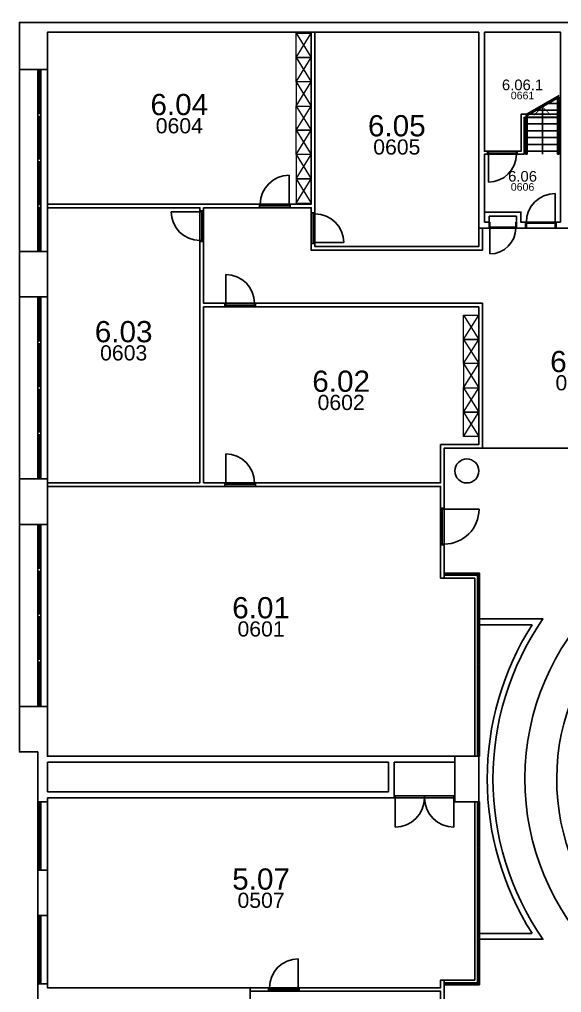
# Model space of a CAD drawing. Header units: millimetres. Extents: x -3070 to 46890, y -11671 to 43799.
# Drawn here: x -3070 to 14800, y 11709 to 43799 of the extents above; entities that cross this region are included whole.
import ezdxf
from ezdxf.enums import TextEntityAlignment as Align

# ---------------------------------------------------------------- set-up
doc = ezdxf.new("R2010")
doc.units = ezdxf.units.MM
doc.linetypes.add('HIDDEN', pattern=[0.375, 0.25, -0.125])
for name, color, linetype in [('T-020---V_LOKAALNAAM', 2, 'Continuous'), ('T-020---V_LOKAALNUMMER', 7, 'Continuous'), ('T-025---V_POLYGOON_BUITENOMTREK', 7, 'Continuous'), ('T-026---V_POLYGOON_LOKAAL', 7, 'Continuous'), ('T-20----B_Wanden', 12, 'Continuous'), ('T-223---B_LICHTEWANDEN', 5, 'Continuous'), ('T-24----B_Trappen', 2, 'Continuous'), ('T-28----B_Kolommen', 4, 'Continuous'), ('T-282---B_DRAAGSTR_PROJECTIE', 7, 'HIDDEN'), ('T-31----B_BUITENSCHRIJNWERK', 2, 'Continuous'), ('T-32----B_BINNENSCHRIJNWERK', 2, 'Continuous'), ('T-328---B_Binnentablet', 3, 'Continuous'), ('T-8-----B_MEUBILAIR', 6, 'Continuous')]:
    doc.layers.add(name, color=color, linetype=linetype)
doc.styles.add('S1-100_H2.5', font='arial.ttf', dxfattribs={"height": 250})
doc.styles.add('S1-100_H3.5', font='arial.ttf', dxfattribs={"height": 350})
doc.styles.add('S1-100_H5', font='arial.ttf', dxfattribs={"height": 500})
doc.styles.add('S1-100_H7', font='arial.ttf', dxfattribs={"height": 700})

msp = doc.modelspace()

# ---------------------------------------------------------------- linework, layer by layer
at = {"layer": 'T-025---V_POLYGOON_BUITENOMTREK'}
msp.add_lwpolyline([(31739.99999999996, -150.9289301387034), (31739.99999999997, -6300.928930138722), (28589.99999999997, -6300.928930138722), (28589.99999999997, -5400.928930138693), (22590, -5400.928930138693), (22590.00000000003, -6300.928930138722), (-2470, -6300.928930138707), (-2470, 19644.07106986131), (-3070, 19644.07106986131), (-3070, 43699.07106986129), (22399.99999999998, 43699.07106986131), (22399.99999999998, 43799.07106986133), (46890, 43799.07106986131), (46890.00000000002, 17999.07106986126), (45989.99999999997, 17999.07106986129), (45989.99999999997, 11999.07106986132), (46890.00000000002, 11999.07106986132), (46890, 8849.07106986131), (40740, 8849.071069861278, -0.4142135623730959)], format="xyb", close=True, dxfattribs=at)
at = {"layer": 'T-026---V_POLYGOON_LOKAAL'}
for points in [[(6550, 37709.0710698613), (-2150.000000000015, 37709.0710698613), (-2150.000000000015, 43379.07106986128), (6550, 43379.07106986128)], [(12070.00000000001, 36309.07106986128), (6670.000000000015, 36309.07106986128), (6670.000000000015, 43379.07106986128), (12070.00000000001, 43379.07106986128)], [(12260.00000000001, 43379.07106986128), (14770.00000000001, 43379.07106986128), (14770.00000000001, 40671.33604294232), (13464.99999999998, 40671.33604294232), (13464.99999999998, 39454.07106986129), (12260, 39454.07106986129)], [(14770, 37109.07106986131), (13459.99999999998, 37109.07106986131), (13459.99999999998, 37449.07106986131), (12260, 37449.07106986131), (12260, 39354.07106986129), (13564.99999999998, 39354.07106986129), (13564.99999999998, 40571.33604294231), (14770, 40571.33604294231)], [(12189.99999999998, 29659.07106986131), (12189.99999999997, 34439.07106986127), (2999.999999999971, 34439.07106986124), (2999.999999999957, 37589.0710698613), (6550.000000000014, 37589.0710698613), (6550, 36189.07106986127), (12189.99999999997, 36189.07106986128), (12190, 36919.07106986131), (17180, 36919.07106986132), (17180, 38244.07106986133), (19615, 38244.07106986133), (19615, 36919.07106986133), (21225, 36919.07106986133), (21225, 29304.07106986131), (21090, 29304.07106986131), (21090, 28684.07106986131), (16559.99999999997, 28684.07106986131), (16559.99999999997, 29659.07106986135)], [(-2150.000000000015, 28519.0710698613), (2879.999999999986, 28519.0710698613), (2879.999999999986, 37589.0710698613), (-2150.000000000015, 37589.0710698613)], [(3000.000000000015, 28519.0710698613), (10810, 28519.0710698613), (10809.99999999995, 29779.07106986131), (12070.00000000001, 29779.07106986131), (12070.00000000001, 34319.07106986128), (3000.000000000015, 34319.07106986128)], [(-2150, 28399.0710698613), (10810, 28399.0710698613), (10810, 25379.07106986131), (11940, 25379.0710698613), (11940.00000000003, 19499.07106986129), (-2150, 19499.07106986132)], [(-2149.999999999986, 18134.07106986132), (11284.99999999995, 18134.07106986132), (11284.99999999995, 17999.0710698613), (11940.00000000003, 17999.0710698613), (11940.00000000003, 12119.07106986131), (10810, 12119.0710698613), (10809.99999999998, 11869.07106986122), (-2149.999999999986, 11869.0710698613)], [(4540.000000000015, 11749.07106986131), (10810, 11749.07106986122), (10810, 9099.07106986131), (6549.999999999956, 9099.07106986131), (6549.999999999972, -90.92893013870344), (3000.000000000015, -90.92893013869616), (3000.000000000015, 2789.071069861297), (4799.999999999985, 2789.071069861304), (4799.999999999985, 9099.071069861304), (4540.000000000015, 9099.071069861304)]]:
    msp.add_lwpolyline(points, close=True, dxfattribs=at)
for points in [[(16559.99999999997, 29659.07106986135), (10929.99999999995, 29659.07106986131), (10930, 25534.07106986131), (12095, 25534.0710698613), (12095, 24029.0710698613), (14184.17868546337, 24029.07106985058, 0.311397478308075), (14184.17868546297, 13469.07106987232), (12095, 13469.07106986131), (12095, 11964.07106986131), (10930, 11964.0710698613), (10929.99999999995, 7839.071069861295)], [(21940, 25948.37659192383, -287.9895827890646), (21840, 25949.07106986131)]]:
    msp.add_lwpolyline(points, format="xyb", dxfattribs=at)
at = {"layer": 'T-20----B_Wanden'}
for p, q in [((-3070, 42149.0710698613), (-3070, 43699.07106986129)), ((-3070, 43699.07106986129), (22399.99999999998, 43699.0710698613)), ((-2149.999999999986, 42149.0710698613), (-2150.000000000015, 43379.07106986128)), ((-2150.000000000015, 43379.07106986128), (12070.00000000001, 43379.07106986128)), ((12070.00000000001, 43379.07106986128), (12070, 36919.07106986131)), ((12260.00000000001, 43379.07106986128), (14770.00000000001, 43379.07106986128)), ((12260.00000000001, 43379.07106986128), (12260, 39454.07106986129)), ((14770.00000000001, 43379.07106986128), (14770, 37109.07106986131)), ((13464.99999999998, 40513.60101602336), (13464.99999999998, 39454.07106986129)), ((13564.99999999998, 40571.33604294231), (13564.99999999998, 39354.07106986129)), ((12260, 39354.07106986129), (12260, 37109.0710698613)), ((12070, 36919.07106986131), (12410, 36919.07106986131)), ((12260, 37109.0710698613), (12410, 37109.0710698613)), ((14619.99999999998, 37109.07106986131), (14769.99999999998, 37109.07106986131)), ((14619.99999999998, 36919.07106986131), (14960, 36919.07106986134)), ((-3070, 34649.0710698613), (-3070, 36149.07106986131)), ((-3070, 36149.07106986131), (-2150, 36149.07106986131)), ((-2149.999999999986, 34649.0710698613), (-2150, 36149.07106986131)), ((-3070, 27149.0710698613), (-3070, 28649.07106986131)), ((-3070, 28649.07106986131), (-2150, 28649.07106986131)), ((-2149.999999999986, 27149.0710698613), (-2150, 28649.07106986131)), ((-3070, 19644.0710698613), (-3070, 21144.0710698613)), ((-3070, 21144.0710698613), (-2150, 21144.0710698613)), ((-2150, 19499.07106986132), (-2150, 21144.0710698613)), ((11284.99999999995, 19309.0710698613), (11284.99999999995, 19499.0710698613)), ((-2470, 17999.0710698613), (-2149.999999999986, 17999.07106986131)), ((-2149.999999999986, 17999.07106986131), (-2149.999999999986, 18134.07106986132)), ((-2470, 15749.0710698613), (-2149.999999999986, 15749.07106986131)), ((-2470, 14249.0710698613), (-2470, 15749.0710698613)), ((-2149.999999999986, 14249.07106986131), (-2149.999999999986, 15749.07106986131)), ((-2470, 14249.0710698613), (-2149.999999999986, 14249.07106986131)), ((-2470, 11999.0710698613), (-2149.999999999986, 11999.07106986131)), ((-2470, 8849.071069861302), (-2470, 11999.0710698613)), ((-2149.999999999986, 11869.0710698613), (-2149.999999999986, 11999.07106986131)), ((-2149.999999999986, 11869.0710698613), (4540.000000000015, 11869.0710698613)), ((4540.000000000015, 11529.07106986129), (4540, 11869.0710698613))]:
    msp.add_line(p, q, dxfattribs=at)
at = {"layer": 'T-20----B_Wanden', "linetype": 'Continuous'}
for p, q in [((-2149.999999999986, 42149.0710698613), (-3070, 42149.0710698613)), ((12360, 39454.0710698613), (12260, 39454.07106986129)), ((12360, 39354.07106986129), (12260, 39354.07106986129)), ((12360, 39454.07106986129), (12360, 39354.07106986129)), ((13464.99999999998, 39454.07106986129), (13340, 39454.0710698613)), ((13340, 39354.07106986129), (13340, 39454.07106986129)), ((13564.99999999998, 39354.07106986129), (13340, 39354.07106986129)), ((13459.99999999998, 37449.07106986131), (12260, 37449.07106986131)), ((12410, 37309.07106986131), (13319.99999999998, 37309.07106986131)), ((12410, 37109.07106986131), (12410, 37309.07106986131)), ((13319.99999999998, 37309.07106986131), (13319.99999999998, 37109.07106986131)), ((13459.99999999998, 37449.07106986131), (13459.99999999998, 37109.07106986131)), ((12410, 37109.07106986131), (12410, 36919.07106986131)), ((13319.99999999998, 36919.07106986131), (13319.99999999998, 37109.07106986131)), ((13609.99999999998, 36919.07106986131), (13319.99999999998, 36919.07106986131)), ((13459.99999999998, 37109.0710698613), (13609.99999999998, 37109.07106986131)), ((13609.99999999998, 37109.07106986131), (13609.99999999998, 36919.07106986131)), ((14619.99999999998, 36919.07106986131), (14619.99999999998, 37109.07106986131)), ((-2149.999999999986, 34649.0710698613), (-3070, 34649.0710698613)), ((-2149.999999999986, 27149.0710698613), (-3070, 27149.0710698613)), ((-2470, 19644.0710698613), (-3070, 19644.0710698613)), ((-2470, 17999.0710698613), (-2470, 19644.0710698613)), ((-2150, 19499.07106986132), (11284.99999999995, 19499.0710698613)), ((-2149.999999999986, 18324.0710698613), (-2150, 19309.07106986132)), ((-2150, 19309.07106986132), (9094.999999999956, 19309.07106986131)), ((9094.999999999987, 18324.07106986129), (9094.999999999956, 19309.0710698613)), ((9284.999999999984, 18134.07106986129), (9284.999999999956, 19309.0710698613)), ((9284.999999999956, 19309.07106986131), (11284.99999999995, 19309.0710698613)), ((-2149.999999999986, 18324.0710698613), (9094.999999999987, 18324.07106986129)), ((-2149.999999999986, 18134.07106986132), (9284.999999999984, 18134.07106986129))]:
    msp.add_line(p, q, dxfattribs=at)
at = {"layer": 'T-20----B_Wanden', "color": 9, "linetype": 'Continuous'}
for p, q in [((12095, 24029.0710698613), (14184.17868547077, 24029.0710698613)), ((12095, 23839.0710698613), (13830.50563393668, 23839.0710698613)), ((12095, 13659.07106986129), (13830.50563393668, 13659.07106986129)), ((12095, 13469.07106986129), (14184.17868547077, 13469.07106986129))]:
    msp.add_line(p, q, dxfattribs=at)
at = {"layer": 'T-20----B_Wanden', "color": 9}
for p, q in [((12095, 24029.0710698613), (12095, 23839.0710698613)), ((12095, 13659.07106986129), (12095, 13469.07106986129))]:
    msp.add_line(p, q, dxfattribs=at)
at = {"layer": 'T-20----B_Wanden', "color": 9, "linetype": 'Continuous'}
for radius, start, end in [(7200, 90, 89.20419969790588), (9490, 147.5642131064034, 212.4000283744693), (9300, 145.4070863226437, 214.5929136773562)]:
    msp.add_arc((21840, 18749.0710698613), radius, start, end, dxfattribs=at)
at = {"layer": 'T-223---B_LICHTEWANDEN'}
for points in [[(6669.999999999986, 37419.07106986128), (6550.000000000014, 37419.07106986128), (6550.000000000014, 37589.0710698613), (5850.000000000015, 37589.0710698613), (5850.000000000015, 37709.0710698613), (6550, 37709.0710698613), (6550.000000000014, 43379.07106986128), (6670.000000000015, 43379.07106986128)], [(2879.999999999986, 37489.0710698613), (2879.999999999986, 37589.0710698613), (-2150, 37589.0710698613), (-2150, 37709.0710698613), (4840.000000000029, 37709.0710698613), (4840.000000000014, 37589.0710698613), (3000.000000000015, 37589.0710698613), (2999.999999999986, 37489.07106986131)], [(10930, 26469.07106986131), (10809.99999999998, 26469.07106986131), (10810, 25379.07106986131), (10930, 25379.0710698613)], [(4540.000000000015, 11869.0710698613), (4540.000000000015, 11749.0710698613), (5140, 11749.0710698613), (5140, 11869.0710698613)]]:
    msp.add_lwpolyline(points, close=True, dxfattribs=at)
for points in [[(12070, 36919.07106986131), (12070.00000000001, 36309.07106986128), (6670, 36309.07106986128), (6669.999999999986, 36409.07106986128), (6550, 36409.07106986128), (6550, 36189.0710698613), (12190, 36189.07106986128)], [(12070, 36919.07106986131), (12190, 36919.07106986131), (12190, 36189.07106986128)], [(-2150, 28399.0710698613), (3699.999999999957, 28399.07106986128), (3699.999999999957, 28519.07106986128), (3000.000000000015, 28519.0710698613), (2999.999999999957, 34319.0710698613), (3699.999999999957, 34319.0710698613), (3699.999999999957, 34439.07106986128), (2999.999999999957, 34439.07106986128), (2999.999999999986, 36479.07106986131)], [(2999.999999999957, 36479.07106986131), (2879.999999999986, 36479.07106986131), (2880, 28519.0710698613), (-2150.000000000015, 28519.0710698613), (-2150, 28399.0710698613)], [(4709.999999999956, 34319.07106986128), (4709.999999999956, 34439.07106986128), (12190, 34439.07106986128), (12189.99999999998, 29659.07106986131), (10929.99999999995, 29659.07106986131), (10929.99999999998, 27679.07106986131), (10809.99999999998, 27679.07106986131), (10810, 28399.0710698613)], [(10810, 28399.0710698613), (4709.999999999956, 28399.07106986128), (4709.999999999956, 28519.07106986128), (10810, 28519.0710698613), (10809.99999999995, 29779.07106986131), (12069.99999999995, 29779.07106986131), (12070.00000000001, 34319.07106986128), (4709.999999999956, 34319.0710698613)], [(10809.99999999998, 11749.07106986122), (6150, 11749.0710698613), (6150, 11869.0710698613), (10809.99999999998, 11869.07106986122), (10810, 12119.0710698613), (10930, 12119.07106986131), (10930, 11029.07106986131)], [(10810, 11749.07106986122), (10809.99999999998, 11029.0710698613), (10930, 11029.0710698613)]]:
    msp.add_lwpolyline(points, dxfattribs=at)
at = {"layer": 'T-24----B_Trappen'}
for p, q in [((13615.00000000001, 40657.93858332076), (14720.00000000001, 41295.9106307753)), ((13615.00000000001, 40600.20355640182), (14720.00000000001, 41238.17560385635)), ((14670, 41209.30809039687), (14670, 39354.07106986129)), ((14720.00000000001, 41238.17560385633), (14720, 39354.07106986129)), ((13968.10889132457, 40804.07106986129), (14670, 40804.07106986129)), ((14167.5, 39354.07106986129), (14167.5, 40919.18958012906)), ((14357.82032302758, 41029.07106986129), (14670, 41029.07106986129)), ((13665, 40579.07106986129), (14670, 40579.07106986129)), ((13665, 40354.07106986129), (14670, 40354.07106986129)), ((13665, 40129.07106986129), (14670, 40129.07106986129)), ((13665, 39904.07106986129), (14670, 39904.07106986129)), ((13665, 39679.07106986129), (14670, 39679.07106986129)), ((13615, 39354.07106986129), (13665, 39354.07106986129)), ((13665, 39454.07106986129), (14670, 39454.07106986129)), ((14670, 39354.07106986129), (14720, 39354.07106986129))]:
    msp.add_line(p, q, dxfattribs=at)
at = {"layer": 'T-24----B_Trappen', "const_width": 25}
msp.add_lwpolyline([(14450.34271247462, 40636.34686765447), (14167.5, 40919.18958012907), (13884.65728752539, 40636.34686765447)], dxfattribs=at)
at = {"layer": 'T-24----B_Trappen'}
for points in [[(13615, 39354.07106986129), (13615.00000000001, 40600.20355640182)], [(13665, 39354.07106986129), (13665, 40629.07106986129)]]:
    msp.add_lwpolyline(points, dxfattribs=at)
msp.add_arc((21840, 18749.0710698613), 8250, 90, 89.3054886957717, dxfattribs=at)
at = {"layer": 'T-28----B_Kolommen'}
msp.add_lwpolyline([(11284.99999999995, 19499.0710698613), (12074.99999999996, 19499.0710698613), (12074.99999999996, 17999.0710698613), (11284.99999999995, 17999.0710698613)], close=True, dxfattribs=at)
msp.add_circle((11679.99999999995, 28909.07106986133), 395, dxfattribs=at)
at = {"layer": 'T-282---B_DRAAGSTR_PROJECTIE'}
for p, q in [((-3070, 42149.0710698613), (-3070, 36149.07106986131)), ((-2150.000000000131, 42149.07106986127), (-2150.000000000015, 36149.0710698613)), ((-3070, 34649.0710698613), (-3070, 28649.07106986131)), ((-2150.000000000131, 34649.07106986127), (-2150.000000000015, 28649.0710698613)), ((-3070, 27149.0710698613), (-3070, 21144.0710698613)), ((-2150.000000000131, 27149.07106986124), (-2150.000000000015, 21149.07106986127)), ((-2150.000000000102, 17999.07106986127), (-2149.999999999884, 15749.07106986127)), ((-2150.000000000102, 14249.0710698613), (-2149.999999999884, 11999.0710698613))]:
    msp.add_line(p, q, dxfattribs=at)
at = {"layer": 'T-31----B_BUITENSCHRIJNWERK', "color": 1}
for p, q in [((-2470.000000000131, 40699.07106986131), (-2470.000000000131, 42099.0710698613)), ((-2370.000000000131, 40699.07106986131), (-2370.000000000131, 42099.0710698613)), ((-2470.000000000131, 39199.0710698613), (-2470.000000000131, 40599.07106986128)), ((-2370.000000000131, 39199.0710698613), (-2370.000000000131, 40599.07106986128)), ((-2470.000000000131, 37699.07106986133), (-2470.000000000131, 39099.07106986131)), ((-2370.000000000131, 37699.07106986133), (-2370.000000000131, 39099.07106986131)), ((-2470.000000000131, 36199.07106986131), (-2470.000000000131, 37599.0710698613)), ((-2370.000000000131, 36199.07106986131), (-2370.000000000131, 37599.0710698613)), ((-2470.000000000131, 33199.07106986131), (-2470.000000000131, 34599.0710698613)), ((-2370.000000000131, 33199.07106986131), (-2370.000000000131, 34599.0710698613)), ((-2470.000000000131, 31699.0710698613), (-2470.000000000131, 33099.07106986128)), ((-2370.000000000131, 31699.0710698613), (-2370.000000000131, 33099.07106986128)), ((-2470.000000000131, 30199.07106986133), (-2470.000000000131, 31599.07106986131)), ((-2370.000000000131, 30199.07106986133), (-2370.000000000131, 31599.07106986131)), ((-2470.000000000131, 28699.07106986131), (-2470.000000000131, 30099.0710698613)), ((-2370.000000000131, 28699.07106986131), (-2370.000000000131, 30099.0710698613)), ((-2470.000000000131, 25699.07106986132), (-2470.000000000131, 27099.0710698613)), ((-2370.000000000131, 25699.07106986132), (-2370.000000000131, 27099.0710698613)), ((-2470.000000000131, 24199.0710698613), (-2470.000000000131, 25599.07106986129)), ((-2370.000000000131, 24199.0710698613), (-2370.000000000131, 25599.07106986129)), ((-2470.000000000131, 22699.07106986133), (-2470.000000000131, 24099.07106986132)), ((-2370.000000000131, 22699.07106986133), (-2370.000000000131, 24099.07106986132)), ((-2470.000000000131, 21199.07106986132), (-2470.000000000131, 22599.0710698613)), ((-2370.000000000131, 21199.07106986132), (-2370.000000000131, 22599.0710698613)), ((-2470.000000000102, 17949.0710698613), (-2470.000000000102, 15799.0710698613)), ((-2370.000000000102, 17949.0710698613), (-2370.000000000102, 15799.0710698613)), ((-2470.000000000102, 14199.07106986133), (-2470.000000000104, 12049.07106986133)), ((-2370.000000000102, 14199.07106986133), (-2370.000000000104, 12049.07106986133))]:
    msp.add_line(p, q, dxfattribs=at)
at = {"layer": 'T-31----B_BUITENSCHRIJNWERK'}
for p, q in [((-2420.000000000131, 40699.07106986131), (-2420.000000000131, 42099.0710698613)), ((-2420.000000000131, 39199.0710698613), (-2420.000000000131, 40599.07106986128)), ((-2420.000000000131, 37699.07106986133), (-2420.000000000131, 39099.07106986131)), ((-2420.000000000131, 36199.07106986131), (-2420.000000000131, 37599.0710698613)), ((-2420.000000000131, 33199.07106986131), (-2420.000000000131, 34599.0710698613)), ((-2420.000000000131, 31699.0710698613), (-2420.000000000131, 33099.07106986128)), ((-2420.000000000131, 30199.07106986133), (-2420.000000000131, 31599.07106986131)), ((-2420.000000000131, 28699.07106986131), (-2420.000000000131, 30099.0710698613)), ((-2420.000000000131, 25699.07106986132), (-2420.000000000131, 27099.0710698613)), ((-2420.000000000131, 24199.0710698613), (-2420.000000000131, 25599.07106986129)), ((-2420.000000000131, 22699.07106986133), (-2420.000000000131, 24099.07106986132)), ((-2420.000000000131, 21199.07106986132), (-2420.000000000131, 22599.0710698613)), ((-2420.000000000102, 17949.0710698613), (-2420.000000000102, 15799.0710698613)), ((-2420.000000000102, 14199.07106986133), (-2420.000000000104, 12049.07106986133))]:
    msp.add_line(p, q, dxfattribs=at)
for points in [[(-2370.000000000131, 42099.07106986131), (-2370.000000000131, 42149.07106986127), (-2470.000000000131, 42149.07106986127), (-2470.000000000131, 42099.07106986131)], [(-2370.000000000131, 40599.07106986131), (-2370.000000000131, 40699.07106986131), (-2470.000000000131, 40699.07106986131), (-2470.000000000131, 40599.07106986131)], [(-2370.000000000131, 39099.0710698613), (-2370.000000000131, 39199.0710698613), (-2470.000000000131, 39199.0710698613), (-2470.000000000131, 39099.0710698613)], [(-2370.000000000131, 37599.0710698613), (-2370.000000000131, 37699.07106986133), (-2470.000000000131, 37699.07106986133), (-2470.000000000131, 37599.0710698613)], [(-2370.000000000131, 36149.0710698613), (-2370.000000000131, 36199.07106986131), (-2470.000000000131, 36199.07106986131), (-2470.000000000131, 36149.0710698613)], [(-2370.000000000131, 34599.07106986131), (-2370.000000000131, 34649.07106986127), (-2470.000000000131, 34649.07106986127), (-2470.000000000131, 34599.07106986131)], [(-2370.000000000131, 33099.07106986131), (-2370.000000000131, 33199.07106986131), (-2470.000000000131, 33199.07106986131), (-2470.000000000131, 33099.07106986131)], [(-2370.000000000131, 31599.0710698613), (-2370.000000000131, 31699.0710698613), (-2470.000000000131, 31699.0710698613), (-2470.000000000131, 31599.0710698613)], [(-2370.000000000131, 30099.0710698613), (-2370.000000000131, 30199.07106986133), (-2470.000000000131, 30199.07106986133), (-2470.000000000131, 30099.0710698613)], [(-2370.000000000131, 28649.0710698613), (-2370.000000000131, 28699.07106986131), (-2470.000000000131, 28699.07106986131), (-2470.000000000131, 28649.0710698613)], [(-2370.000000000131, 27099.07106986132), (-2370.000000000131, 27149.07106986127), (-2470.000000000131, 27149.07106986127), (-2470.000000000131, 27099.07106986132)], [(-2370.000000000131, 25599.07106986132), (-2370.000000000131, 25699.07106986132), (-2470.000000000131, 25699.07106986132), (-2470.000000000131, 25599.07106986132)], [(-2370.000000000131, 24099.0710698613), (-2370.000000000131, 24199.0710698613), (-2470.000000000131, 24199.0710698613), (-2470.000000000131, 24099.0710698613)], [(-2370.000000000131, 22599.0710698613), (-2370.000000000131, 22699.07106986133), (-2470.000000000131, 22699.07106986133), (-2470.000000000131, 22599.0710698613)], [(-2370.000000000131, 21149.0710698613), (-2370.000000000131, 21199.07106986132), (-2470.000000000131, 21199.07106986132), (-2470.000000000131, 21149.0710698613)], [(-2470.000000000102, 17999.0710698613), (-2470.000000000102, 17949.0710698613), (-2370.000000000102, 17949.0710698613), (-2370.000000000102, 17999.0710698613)], [(-2470.000000000102, 15799.0710698613), (-2470, 15749.0710698613), (-2369.999999999996, 15749.0710698613), (-2370.000000000102, 15799.0710698613)], [(-2470.000000000102, 14249.07106986133), (-2470.000000000102, 14199.07106986133), (-2370.000000000102, 14199.07106986133), (-2370.000000000102, 14249.07106986133)], [(-2470.000000000104, 12049.0710698613), (-2470.000000000002, 11999.07106986133), (-2369.999999999998, 11999.07106986133), (-2370.000000000104, 12049.0710698613)]]:
    msp.add_lwpolyline(points, close=True, dxfattribs=at)
at = {"layer": 'T-32----B_BINNENSCHRIJNWERK', "linetype": 'Continuous'}
for p, q in [((12390, 39454.07106986129), (12390, 39354.07106986129)), ((12390, 39385.7377364613), (13310, 39385.7377364613)), ((13310, 39354.07106986129), (12390, 39354.07106986129)), ((12390, 39354.07106986129), (12390, 38434.07106986129)), ((13310, 39354.07106986129), (13310, 39454.07106986129)), ((14590, 38059.07106986133), (14590, 37109.07106986131)), ((12439.99999999997, 37109.07106986132), (12439.99999999997, 36919.07106986132)), ((12439.99999999997, 36950.73773646133), (13289.99999999997, 36950.73773646133)), ((13289.99999999997, 36919.07106986132), (12439.99999999997, 36919.07106986132)), ((12439.99999999997, 36919.07106986132), (12439.99999999997, 36069.07106986132)), ((13289.99999999997, 36919.07106986132), (13289.99999999997, 37109.07106986132)), ((13639.99999999998, 37109.07106986131), (14590, 37109.07106986131)), ((13639.99999999998, 37109.07106986131), (13639.99999999998, 36919.07106986131)), ((14590, 37077.4044032613), (13639.99999999998, 37077.4044032613)), ((14590, 36919.07106986131), (14590, 37109.07106986131))]:
    msp.add_line(p, q, dxfattribs=at)
at = {"layer": 'T-32----B_BINNENSCHRIJNWERK'}
for p, q in [((5820, 37709.0710698612), (5820, 38659.07106986119)), ((5820.000000000014, 37709.0710698612), (4870.000000000015, 37709.0710698612)), ((4870.000000000015, 37649.07106986124), (4870.000000000015, 37709.0710698612)), ((5820.000000000014, 37649.07106986124), (4870.000000000015, 37649.07106986124)), ((5820.000000000014, 37649.07106986124), (5820.000000000014, 37709.0710698612)), ((2880.000000000015, 37459.07106986124), (1930.000000000029, 37459.07106986124)), ((2880.000000000015, 37459.07106986125), (2880.000000000015, 36509.07106986124)), ((2939.999999999957, 37459.07106986125), (2880.000000000015, 37459.07106986125)), ((2939.999999999957, 37459.07106986125), (2939.999999999957, 36509.07106986124)), ((6610.000000000075, 36439.07106986134), (6610.000000000075, 37389.07106986134)), ((6610.000000000075, 37389.07106986134), (6670.000000000015, 37389.07106986134)), ((6670.000000000015, 36439.07106986134), (6670.000000000015, 37389.07106986134)), ((2939.999999999957, 36509.07106986124), (2880.000000000015, 36509.07106986124)), ((6610.000000000075, 36439.07106986134), (6670.000000000015, 36439.07106986134)), ((6670.000000000015, 36439.07106986134), (7620.000000000015, 36439.07106986134)), ((3729.999999999986, 34439.07106986115), (3729.999999999986, 35389.07106986115)), ((3729.999999999956, 34439.07106986115), (4679.999999999956, 34439.07106986115)), ((3729.999999999956, 34379.0710698612), (3729.999999999956, 34439.07106986115)), ((3729.999999999956, 34379.0710698612), (4679.999999999956, 34379.0710698612)), ((4679.999999999956, 34379.0710698612), (4679.999999999956, 34439.07106986115)), ((3729.999999999986, 28519.07106986116), (3729.999999999986, 29469.07106986115)), ((3729.999999999956, 28519.07106986116), (4679.999999999956, 28519.07106986116)), ((3729.999999999956, 28459.0710698612), (3729.999999999956, 28519.07106986116)), ((3729.999999999956, 28459.0710698612), (4679.999999999956, 28459.0710698612)), ((4679.999999999956, 28459.0710698612), (4679.999999999956, 28519.07106986116)), ((10869.99999999991, 27649.07106986131), (10869.99999999991, 26499.0710698613)), ((10869.99999999991, 27649.07106986131), (10929.99999999987, 27649.07106986131)), ((10929.99999999987, 27649.07106986131), (10929.99999999987, 26499.0710698613)), ((10929.99999999987, 27649.07106986127), (12079.99999999984, 27649.07106986127)), ((10869.99999999991, 26499.0710698613), (10929.99999999987, 26499.0710698613)), ((10990.00000000001, 25504.07106986129), (12035.00000000001, 25504.07106986127)), ((12065.00000000001, 25474.07106986128), (12065.00000000003, 24046.57106986126)), ((12065.00000000004, 23986.57106986126), (12065.00000000007, 22546.57106986126)), ((12065.0000000001, 21046.57106986128), (12065.00000000007, 22486.57106986128)), ((12065.00000000011, 19559.07106986127), (12065.0000000001, 20986.57106986128)), ((9314.999999999956, 18194.07106986123), (10284.99999999995, 18194.07106986123)), ((9314.999999999956, 18194.07106986123), (9314.999999999956, 18134.07106986129)), ((9314.999999999956, 18134.07106986129), (10284.99999999995, 18134.07106986129)), ((9314.999999999973, 18134.07106986129), (9314.999999999973, 17164.07106986129)), ((11254.99999999995, 18194.07106986123), (10284.99999999995, 18194.07106986123)), ((10284.99999999995, 18194.07106986123), (10284.99999999995, 18134.07106986129)), ((10284.99999999995, 18194.07106986123), (10284.99999999995, 18134.07106986129)), ((11254.99999999995, 18134.07106986129), (10284.99999999995, 18134.07106986129)), ((11254.99999999995, 18194.07106986123), (11254.99999999995, 18134.07106986129)), ((11254.99999999994, 18134.07106986129), (11254.99999999994, 17164.07106986129)), ((12065.0000000001, 17939.07106986132), (12065.00000000009, 16511.5710698613)), ((12065.00000000009, 16451.5710698613), (12065.00000000006, 15011.57106986131)), ((12065.00000000004, 13511.57106986132), (12065.00000000006, 14951.57106986132)), ((12065.00000000001, 12024.07106986131), (12065.00000000003, 13451.57106986132)), ((6119.999999999985, 11869.0710698612), (6119.999999999985, 12819.0710698612)), ((10990.00000000001, 11994.07106986129), (12035.00000000001, 11994.07106986131)), ((6120, 11869.0710698612), (5170, 11869.0710698612)), ((5170, 11809.07106986124), (5170, 11869.0710698612)), ((6120, 11809.07106986124), (5170, 11809.07106986124)), ((6120, 11809.07106986124), (6120, 11869.0710698612))]:
    msp.add_line(p, q, dxfattribs=at)
at = {"layer": 'T-32----B_BINNENSCHRIJNWERK', "color": 1}
for p, q in [((10990.00000000001, 25534.07106986129), (12035.00000000001, 25534.07106986127)), ((10990.00000000001, 25474.07106986129), (12035.00000000001, 25474.07106986128)), ((12035.00000000001, 25474.07106986128), (12035.00000000003, 24046.57106986126)), ((12095.00000000001, 25474.07106986128), (12095.00000000004, 24046.57106986126)), ((12035.00000000004, 23986.57106986126), (12035.00000000007, 22546.57106986126)), ((12095.00000000004, 23986.57106986126), (12095.00000000007, 22546.57106986126)), ((12035.0000000001, 21046.57106986128), (12035.00000000007, 22486.57106986128)), ((12095.0000000001, 21046.57106986128), (12095.00000000007, 22486.57106986128)), ((12035.00000000012, 19559.07106986127), (12035.0000000001, 20986.57106986128)), ((12095.00000000012, 19559.07106986127), (12095.0000000001, 20986.57106986128)), ((12035.0000000001, 17939.07106986132), (12035.00000000009, 16511.5710698613)), ((12095.0000000001, 17939.07106986132), (12095.00000000008, 16511.5710698613)), ((12035.00000000009, 16451.5710698613), (12035.00000000006, 15011.57106986131)), ((12095.00000000008, 16451.5710698613), (12095.00000000006, 15011.57106986131)), ((12035.00000000004, 13511.57106986132), (12035.00000000006, 14951.57106986132)), ((12095.00000000004, 13511.57106986132), (12095.00000000006, 14951.57106986132)), ((12035.00000000001, 12024.07106986131), (12035.00000000003, 13451.57106986132)), ((12095.00000000001, 12024.07106986131), (12095.00000000004, 13451.57106986132)), ((10990.00000000001, 12024.07106986129), (12035.00000000001, 12024.07106986131)), ((10990.00000000001, 11964.07106986129), (12035.00000000001, 11964.07106986131))]:
    msp.add_line(p, q, dxfattribs=at)
at = {"layer": 'T-32----B_BINNENSCHRIJNWERK'}
for points in [[(10930.00000000001, 25534.07106986129), (10930.00000000001, 25474.07106986129), (10990.00000000001, 25474.07106986129), (10990.00000000001, 25534.07106986129)], [(12035.00000000001, 25534.07106986127), (12035.00000000001, 25474.07106986128), (12095.00000000001, 25474.07106986128), (12095.00000000001, 25534.07106986127)], [(12035.00000000003, 24046.57106986126), (12035.00000000004, 23986.57106986126), (12095.00000000004, 23986.57106986126), (12095.00000000003, 24046.57106986126)], [(12035.00000000007, 22546.57106986126), (12035.00000000007, 22486.57106986126), (12095.00000000007, 22486.57106986126), (12095.00000000007, 22546.57106986126)], [(12035.0000000001, 20986.57106986128), (12035.0000000001, 21046.57106986128), (12095.0000000001, 21046.57106986128), (12095.0000000001, 20986.57106986128)], [(12035.00000000012, 19499.07106986127), (12035.00000000012, 19559.07106986127), (12095.00000000012, 19559.07106986127), (12095.00000000012, 19499.07106986127)], [(12035.0000000001, 17999.07106986132), (12035.0000000001, 17939.07106986132), (12095.0000000001, 17939.07106986132), (12095.0000000001, 17999.07106986132)], [(12035.00000000009, 16511.5710698613), (12035.00000000009, 16451.5710698613), (12095.00000000008, 16451.5710698613), (12095.00000000008, 16511.5710698613)], [(12035.00000000006, 14951.57106986132), (12035.00000000006, 15011.57106986132), (12095.00000000006, 15011.57106986132), (12095.00000000006, 14951.57106986132)], [(12035.00000000003, 13451.57106986132), (12035.00000000004, 13511.57106986132), (12095.00000000004, 13511.57106986132), (12095.00000000003, 13451.57106986132)], [(10930.00000000001, 11964.07106986129), (10930.00000000001, 12024.07106986129), (10990.00000000001, 12024.07106986129), (10990.00000000001, 11964.07106986129)], [(12035.00000000001, 11964.07106986131), (12035.00000000001, 12024.07106986131), (12095.00000000001, 12024.07106986131), (12095.00000000001, 11964.07106986131)]]:
    msp.add_lwpolyline(points, close=True, dxfattribs=at)
at = {"layer": 'T-32----B_BINNENSCHRIJNWERK', "linetype": 'Continuous'}
for centre, radius, start, end in [((12390, 39354.07106986129), 920.0000000000003, 270, 0), ((14590, 37109.07106986131), 950.0000000000143, 90, 180), ((12439.99999999997, 36919.07106986132), 850, 270, 0)]:
    msp.add_arc(centre, radius, start, end, dxfattribs=at)
at = {"layer": 'T-32----B_BINNENSCHRIJNWERK'}
for centre, radius, start, end in [((5820.000000000014, 37709.0710698612), 950, 90, 180), ((2880.000000000015, 37459.07106986125), 950, 180, 270), ((6670.000000000015, 36439.07106986134), 949.9999999999997, 0, 90), ((3729.999999999956, 34439.07106986115), 950, 0, 90), ((3729.999999999956, 28519.07106986116), 950, 0, 90), ((10929.99999999987, 27649.07106986127), 1149.999999999971, 270, 0), ((9314.999999999973, 18134.07106986129), 969.9999999999857, 270, 0), ((11254.99999999994, 18134.07106986129), 969.9999999999857, 180, 270), ((6120, 11869.0710698612), 950, 90, 180)]:
    msp.add_arc(centre, radius, start, end, dxfattribs=at)
at = {"layer": 'T-328---B_Binnentablet'}
for p, q in [((10930, 25379.0710698613), (11940, 25379.0710698613)), ((11940, 25379.0710698613), (11940.00000000003, 19499.07106986129)), ((11940, 12119.07106986131), (11940.00000000003, 17999.07106986131)), ((10930, 12119.07106986131), (11940, 12119.07106986131))]:
    msp.add_line(p, q, dxfattribs=at)
at = {"layer": 'T-8-----B_MEUBILAIR', "lineweight": 0}
for p, q in [((6050, 42544.07106986128), (6050, 43344.07106986128)), ((6050, 43344.07106986128), (6550, 43344.07106986128)), ((6050, 43344.07106986128), (6550, 42544.07106986128)), ((6050, 42544.07106986128), (6550, 43344.07106986128)), ((6550, 43344.07106986128), (6550, 42544.07106986128)), ((6550, 42544.07106986128), (6050, 42544.07106986128)), ((6050, 41744.07106986128), (6050, 42544.07106986128)), ((6050, 42544.07106986128), (6550, 42544.07106986128)), ((6050, 42544.07106986128), (6550, 41744.07106986128)), ((6050, 41744.07106986128), (6550, 42544.07106986128)), ((6550, 42544.07106986128), (6550, 41744.07106986128)), ((6550, 41744.07106986128), (6050, 41744.07106986128)), ((6050, 41744.07106986128), (6050, 40944.07106986128)), ((6050, 40944.07106986128), (6550, 41744.07106986128)), ((6050, 41744.07106986128), (6550, 40944.07106986128)), ((6550, 41744.07106986128), (6050, 41744.07106986128)), ((6550, 40944.07106986128), (6550, 41744.07106986128)), ((6050, 40944.07106986128), (6550, 40944.07106986128)), ((6050, 40944.07106986128), (6550, 40944.07106986128)), ((6050, 40144.07106986128), (6050, 40944.07106986128)), ((6050, 40944.07106986128), (6550, 40944.07106986128)), ((6050, 40944.07106986128), (6550, 40144.07106986128)), ((6050, 40144.07106986128), (6550, 40944.07106986128)), ((6550, 40944.07106986128), (6550, 40144.07106986128)), ((6550, 40144.07106986128), (6050, 40144.07106986128)), ((6050, 39344.07106986129), (6050, 40144.07106986128)), ((6050, 40144.07106986128), (6550, 40144.07106986128)), ((6050, 40144.07106986128), (6550, 39344.07106986129)), ((6050, 39344.07106986129), (6550, 40144.07106986128)), ((6550, 40144.07106986128), (6550, 39344.07106986129)), ((6550, 39344.07106986129), (6050, 39344.07106986129)), ((6050, 39344.07106986129), (6050, 38544.07106986129)), ((6050, 38544.07106986129), (6550, 39344.07106986129)), ((6050, 39344.07106986129), (6550, 38544.07106986129)), ((6550, 39344.07106986129), (6050, 39344.07106986129)), ((6550, 38544.07106986129), (6550, 39344.07106986129)), ((6050, 38544.07106986129), (6550, 38544.07106986129)), ((6050, 38544.07106986129), (6550, 38544.07106986129)), ((6050, 38544.07106986129), (6050, 37744.07106986129)), ((6050, 37744.07106986129), (6550, 38544.07106986129)), ((6050, 38544.07106986129), (6550, 37744.07106986129)), ((6550, 38544.07106986129), (6050, 38544.07106986129)), ((6550, 37744.07106986129), (6550, 38544.07106986129)), ((6050, 37744.07106986129), (6550, 37744.07106986129)), ((6050, 37744.07106986129), (6550, 37744.07106986129)), ((11569.99999999995, 33249.0710698613), (11569.99999999995, 34049.0710698613)), ((11569.99999999995, 34049.0710698613), (12069.99999999995, 34049.0710698613)), ((11569.99999999995, 34049.0710698613), (12069.99999999995, 33249.0710698613)), ((11569.99999999995, 33249.0710698613), (12069.99999999995, 34049.0710698613)), ((12069.99999999995, 34049.0710698613), (12069.99999999995, 33249.0710698613)), ((12069.99999999995, 33249.0710698613), (11569.99999999995, 33249.0710698613)), ((11569.99999999995, 32449.0710698613), (11569.99999999995, 33249.0710698613)), ((11569.99999999995, 33249.0710698613), (12069.99999999995, 33249.0710698613)), ((11569.99999999995, 33249.0710698613), (12069.99999999995, 32449.0710698613)), ((11569.99999999995, 32449.0710698613), (12069.99999999995, 33249.0710698613)), ((12069.99999999995, 33249.0710698613), (12069.99999999995, 32449.0710698613)), ((12069.99999999995, 32449.0710698613), (11569.99999999995, 32449.0710698613)), ((11569.99999999995, 32449.0710698613), (11569.99999999995, 31649.0710698613)), ((11569.99999999995, 31649.0710698613), (12069.99999999995, 32449.0710698613)), ((11569.99999999995, 32449.0710698613), (12069.99999999995, 31649.0710698613)), ((12069.99999999995, 32449.0710698613), (11569.99999999995, 32449.0710698613)), ((12069.99999999995, 31649.0710698613), (12069.99999999995, 32449.0710698613)), ((11569.99999999995, 31649.0710698613), (12069.99999999995, 31649.0710698613)), ((11569.99999999995, 31649.0710698613), (12069.99999999995, 31649.0710698613)), ((11569.99999999995, 30849.0710698613), (11569.99999999995, 31649.0710698613)), ((11569.99999999995, 31649.0710698613), (12069.99999999995, 31649.0710698613)), ((11569.99999999995, 31649.0710698613), (12069.99999999995, 30849.0710698613)), ((11569.99999999995, 30849.0710698613), (12069.99999999995, 31649.0710698613)), ((12069.99999999995, 31649.0710698613), (12069.99999999995, 30849.0710698613)), ((12069.99999999995, 30849.0710698613), (11569.99999999995, 30849.0710698613)), ((11569.99999999995, 30049.0710698613), (11569.99999999995, 30849.0710698613)), ((11569.99999999995, 30849.0710698613), (12069.99999999995, 30849.0710698613)), ((11569.99999999995, 30849.0710698613), (12069.99999999995, 30049.0710698613)), ((11569.99999999995, 30049.0710698613), (12069.99999999995, 30849.0710698613)), ((12069.99999999995, 30849.0710698613), (12069.99999999995, 30049.0710698613)), ((12069.99999999995, 30049.0710698613), (11569.99999999995, 30049.0710698613))]:
    msp.add_line(p, q, dxfattribs=at)

# ---------------------------------------------------------------- texts
at = {"layer": 'T-020---V_LOKAALNAAM'}
for s, height, style, p in [('0661', 250, 'S1-100_H2.5', (13515, 41416.57106986128)), ('0604', 500, 'S1-100_H5', (2200.000000000007, 40544.07106986129)), ('0605', 500, 'S1-100_H5', (9370.000000000011, 39844.07106986128)), ('0606', 250, 'S1-100_H2.5', (13515, 38401.5710698613)), ('0603', 500, 'S1-100_H5', (364.9999999999854, 33054.0710698613)), ('0600', 500, 'S1-100_H5', (15377.20995948194, 32068.5003559004)), ('0602', 500, 'S1-100_H5', (7535.000000000013, 31419.07106986129)), ('0601', 500, 'S1-100_H5', (4895.000000000007, 23949.0710698613)), ('0507', 500, 'S1-100_H5', (4895.000000000015, 15001.57106986131))]:
    msp.add_text(s, height=height, dxfattribs=dict(at, style=style)).set_placement(p, align=Align.TOP_CENTER)
at = {"layer": 'T-020---V_LOKAALNUMMER'}
for s, height, style, p in [('6.06.1', 350, 'S1-100_H3.5', (13515.00000000001, 41816.57106986128)), ('6.04', 700, 'S1-100_H7', (2200, 41344.07106986129)), ('6.05', 700, 'S1-100_H7', (9370.000000000011, 40644.07106986128)), ('6.06', 350, 'S1-100_H3.5', (13515, 38801.5710698613)), ('6.03', 700, 'S1-100_H7', (364.9999999999784, 33854.07106986129)), ('6.00', 700, 'S1-100_H7', (15377.20995948195, 32868.5003559004)), ('6.02', 700, 'S1-100_H7', (7535.000000000007, 32219.07106986129)), ('6.01', 700, 'S1-100_H7', (4895.000000000001, 24749.0710698613)), ('5.07', 700, 'S1-100_H7', (4895.000000000008, 15801.57106986131))]:
    msp.add_text(s, height=height, dxfattribs=dict(at, style=style)).set_placement(p, align=Align.TOP_CENTER)

doc.saveas('drawing.dxf')
